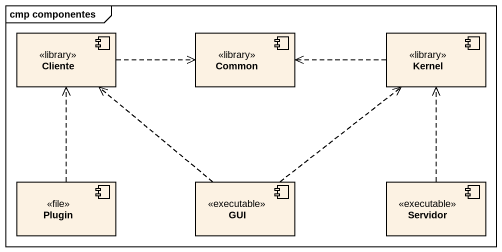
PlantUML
@startuml
mainframe cmp componentes
component Cliente <<library>>
component Common <<library>>
component Kernel <<library>>
component Plugin <<file>>
component GUI <<executable>>
component Servidor <<executable>>
Cliente .right.> Common
Kernel .left.> Common
Plugin .up.> Cliente
GUI .up.> Cliente
GUI .up.> Kernel
Servidor .up.> Kernel
@enduml
